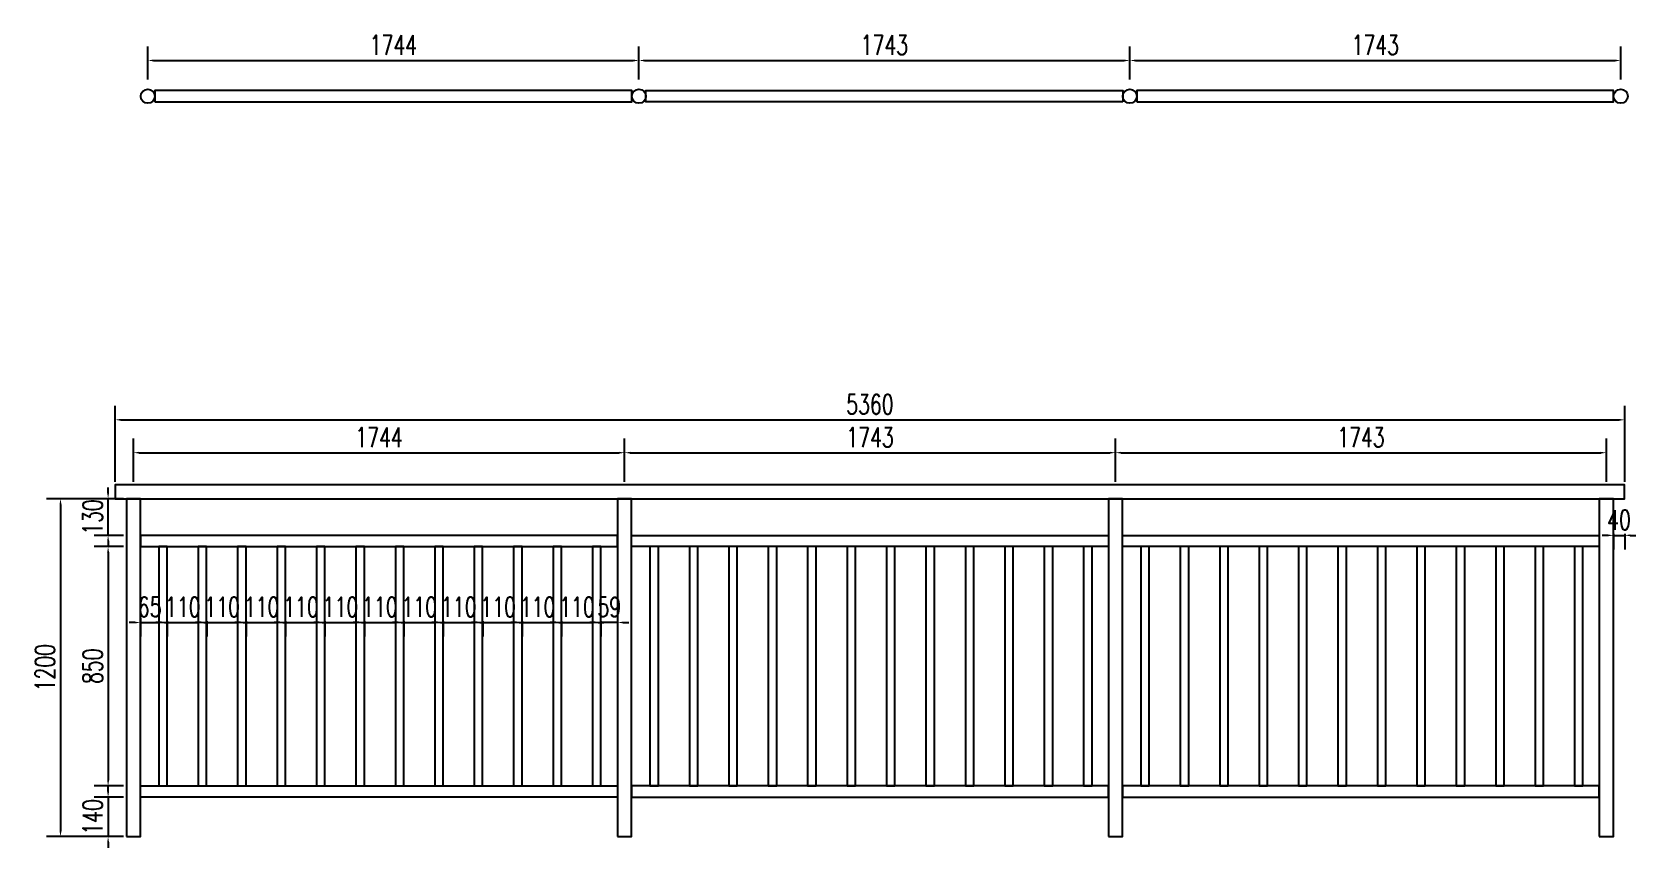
# Model space of a CAD drawing. Header units: millimetres. Extents: x -2430464 to 225692, y -180 to 1805330.
# Drawn here: x -1482039 to -1476344, y 614813 to 617710 of the extents above; entities that cross this region are included whole.
import ezdxf

# ---------------------------------------------------------------- set-up
doc = ezdxf.new("R2010")
doc.units = ezdxf.units.MM
doc.header["$LTSCALE"] = 1000
doc.layers.get('0').update_dxf_attribs({"linetype": 'CONTINUOUS'})
doc.layers.get('DEFPOINTS').update_dxf_attribs({"linetype": 'CONTINUOUS'})
for name, color, linetype in [('W-PLASTIC_RAILINGS塑木栏杆', 6, 'CONTINUOUS'), ('W-WOOD_FLOOR木地板', 30, 'CONTINUOUS'), ('景-通用-文字', 7, 'CONTINUOUS')]:
    doc.layers.add(name, color=color, linetype=linetype)
doc.styles.add('STANDARD_T3', font='simplex.shx', dxfattribs={"width": 0.7, "bigfont": 'gbcbig.shx'})
doc.dimstyles.new('W&&20', dxfattribs={"dimtxt": 70, "dimasz": 20, "dimexe": 50, "dimexo": 60, "dimgap": 20, "dimtad": 1, "dimdec": 0, "dimzin": 0, "dimdsep": 46, "dimtxsty": 'STANDARD_T3', "dimcen": 0.09, "dimclrd": 1, "dimclre": 1, "dimclrt": 7, "dimazin": 2, "dimtfac": 1, "dimtdec": 0, "dimtix": 1, "dimtmove": 2, "dimatfit": 3, "dimfxl": 0, "dimtolj": 1, "dimtzin": 0, "dimarcsym": 0})

# ---------------------------------------------------------------- blocks, each defined once
blk = doc.blocks.new('*U666')
at = {"layer": 'W-PLASTIC_RAILINGS塑木栏杆'}
blk.add_lwpolyline([(-15, -420), (15, -420), (15, 430), (-15, 430)], close=True, dxfattribs=at)
blk = doc.blocks.new('*U667')
at = {"layer": 'W-PLASTIC_RAILINGS塑木栏杆', "color": 0, "linetype": 'ByBlock', "lineweight": -2, "transparency": 16777216}
for p in [(0, 0), (140, 0), (280, 0), (420, 0), (560, 0), (700, 0), (840, 0), (980, 0), (1120, 0), (1260, 0), (1400, 0), (1540, 0)]:
    blk.add_blockref('*U666', p, dxfattribs=at)
blk = doc.blocks.new('*D669')
at = {"layer": 'DEFPOINTS', "color": 0, "transparency": 16777216}
for p in [(-1481744.2, 616052.8), (-1481938.2, 614852.8), (-1481704.2, 614852.8)]:
    blk.add_point(p, dxfattribs=at)
at = {"layer": 'W-WOOD_FLOOR木地板', "color": 1, "lineweight": -2, "transparency": 16777216}
for p, q in [((-1481804.2, 616052.8), (-1481988.2, 616052.8)), ((-1481938.2, 616032.8), (-1481938.2, 614872.8)), ((-1481764.2, 614852.8), (-1481988.2, 614852.8))]:
    blk.add_line(p, q, dxfattribs=at)
at = {"layer": 'W-WOOD_FLOOR木地板', "color": 1, "transparency": 16777216}
for points in [[(-1481941.6, 616032.8), (-1481934.9, 616032.8), (-1481938.2, 616052.8)], [(-1481941.6, 614872.8), (-1481934.9, 614872.8), (-1481938.2, 614852.8)]]:
    blk.add_solid(points, dxfattribs=at)
at = {"layer": 'W-WOOD_FLOOR木地板', "color": 7, "transparency": 16777216, "insert": (-1481993.2, 615452.8), "char_height": 70, "attachment_point": 5, "rotation": 90, "style": 'STANDARD_T3'}
blk.add_mtext('\\A1;1200', dxfattribs=at)
blk = doc.blocks.new('*D670')
at = {"layer": 'DEFPOINTS', "color": 0, "transparency": 16777216}
for p in [(-1481654.2, 615882.8), (-1481769.2, 615032.8), (-1481654.2, 615032.8)]:
    blk.add_point(p, dxfattribs=at)
at = {"layer": 'W-WOOD_FLOOR木地板', "color": 1, "lineweight": -2, "transparency": 16777216}
for p, q in [((-1481714.2, 615882.8), (-1481819.2, 615882.8)), ((-1481769.2, 615862.8), (-1481769.2, 615052.8)), ((-1481714.2, 615032.8), (-1481819.2, 615032.8))]:
    blk.add_line(p, q, dxfattribs=at)
at = {"layer": 'W-WOOD_FLOOR木地板', "color": 1, "transparency": 16777216}
for points in [[(-1481772.6, 615862.8), (-1481765.9, 615862.8), (-1481769.2, 615882.8)], [(-1481772.6, 615052.8), (-1481765.9, 615052.8), (-1481769.2, 615032.8)]]:
    blk.add_solid(points, dxfattribs=at)
at = {"layer": 'W-WOOD_FLOOR木地板', "color": 7, "transparency": 16777216, "insert": (-1481824.2, 615457.8), "char_height": 70, "attachment_point": 5, "rotation": 90, "style": 'STANDARD_T3'}
blk.add_mtext('\\A1;850', dxfattribs=at)
blk = doc.blocks.new('*D668')
at = {"layer": 'DEFPOINTS', "color": 0, "transparency": 16777216}
for p in [(-1481769.2, 616052.8), (-1481654.2, 616052.8), (-1481654.2, 615922.8)]:
    blk.add_point(p, dxfattribs=at)
at = {"layer": 'W-WOOD_FLOOR木地板', "color": 1, "lineweight": -2, "transparency": 16777216}
for p, q in [((-1481769.2, 616072.8), (-1481769.2, 616092.8)), ((-1481714.2, 616052.8), (-1481819.2, 616052.8)), ((-1481769.2, 615922.8), (-1481769.2, 616052.8)), ((-1481714.2, 615922.8), (-1481819.2, 615922.8)), ((-1481769.2, 615902.8), (-1481769.2, 615882.8))]:
    blk.add_line(p, q, dxfattribs=at)
at = {"layer": 'W-WOOD_FLOOR木地板', "color": 1, "transparency": 16777216}
for points in [[(-1481772.6, 616072.8), (-1481765.9, 616072.8), (-1481769.2, 616052.8)], [(-1481772.6, 615902.8), (-1481765.9, 615902.8), (-1481769.2, 615922.8)]]:
    blk.add_solid(points, dxfattribs=at)
at = {"layer": 'W-WOOD_FLOOR木地板', "color": 7, "transparency": 16777216, "insert": (-1481824.2, 615987.8), "char_height": 70, "attachment_point": 5, "rotation": 90, "style": 'STANDARD_T3'}
blk.add_mtext('\\A1;130', dxfattribs=at)
blk = doc.blocks.new('*D671')
at = {"layer": 'DEFPOINTS', "color": 0, "transparency": 16777216}
for p in [(-1481654.2, 614992.8), (-1481769.2, 614852.8), (-1481654.2, 614852.8)]:
    blk.add_point(p, dxfattribs=at)
at = {"layer": 'W-WOOD_FLOOR木地板', "color": 1, "lineweight": -2, "transparency": 16777216}
for p, q in [((-1481769.2, 615012.8), (-1481769.2, 615032.8)), ((-1481714.2, 614992.8), (-1481819.2, 614992.8)), ((-1481769.2, 614992.8), (-1481769.2, 614852.8)), ((-1481714.2, 614852.8), (-1481819.2, 614852.8)), ((-1481769.2, 614832.8), (-1481769.2, 614812.8))]:
    blk.add_line(p, q, dxfattribs=at)
at = {"layer": 'W-WOOD_FLOOR木地板', "color": 1, "transparency": 16777216}
for points in [[(-1481772.5, 615012.8), (-1481765.8, 615012.8), (-1481769.2, 614992.8)], [(-1481772.5, 614832.8), (-1481765.8, 614832.8), (-1481769.2, 614852.8)]]:
    blk.add_solid(points, dxfattribs=at)
at = {"layer": 'W-WOOD_FLOOR木地板', "color": 7, "transparency": 16777216, "insert": (-1481824.2, 614922.8), "char_height": 70, "attachment_point": 5, "rotation": 90, "style": 'STANDARD_T3'}
blk.add_mtext('\\A1;140', dxfattribs=at)
blk = doc.blocks.new('*D672')
at = {"layer": 'DEFPOINTS', "color": 0, "transparency": 16777216}
for p in [(-1479935.2, 616216.3), (-1481679.2, 616052.8), (-1479935.2, 616052.8)]:
    blk.add_point(p, dxfattribs=at)
at = {"layer": 'W-WOOD_FLOOR木地板', "color": 1, "lineweight": -2, "transparency": 16777216}
for p, q in [((-1481679.2, 616112.8), (-1481679.2, 616266.3)), ((-1479935.2, 616112.8), (-1479935.2, 616266.3)), ((-1481659.2, 616216.3), (-1479955.2, 616216.3))]:
    blk.add_line(p, q, dxfattribs=at)
at = {"layer": 'W-WOOD_FLOOR木地板', "color": 1, "transparency": 16777216}
for points in [[(-1481659.2, 616219.6), (-1481659.2, 616212.9), (-1481679.2, 616216.3)], [(-1479955.2, 616219.6), (-1479955.2, 616212.9), (-1479935.2, 616216.3)]]:
    blk.add_solid(points, dxfattribs=at)
at = {"layer": 'W-WOOD_FLOOR木地板', "color": 7, "transparency": 16777216, "insert": (-1480807.2, 616271.3), "char_height": 70, "attachment_point": 5, "style": 'STANDARD_T3'}
blk.add_mtext('\\A1;1744', dxfattribs=at)
blk = doc.blocks.new('*D673')
at = {"layer": 'DEFPOINTS', "color": 0, "transparency": 16777216}
for p in [(-1478192.2, 616216.3), (-1479935.2, 616052.8), (-1478192.2, 616052.8)]:
    blk.add_point(p, dxfattribs=at)
at = {"layer": 'W-WOOD_FLOOR木地板', "color": 1, "lineweight": -2, "transparency": 16777216}
for p, q in [((-1479935.2, 616112.8), (-1479935.2, 616266.3)), ((-1478192.2, 616112.8), (-1478192.2, 616266.3)), ((-1479915.2, 616216.3), (-1478212.2, 616216.3))]:
    blk.add_line(p, q, dxfattribs=at)
at = {"layer": 'W-WOOD_FLOOR木地板', "color": 1, "transparency": 16777216}
for points in [[(-1479915.2, 616219.6), (-1479915.2, 616212.9), (-1479935.2, 616216.3)], [(-1478212.2, 616219.6), (-1478212.2, 616212.9), (-1478192.2, 616216.3)]]:
    blk.add_solid(points, dxfattribs=at)
at = {"layer": 'W-WOOD_FLOOR木地板', "color": 7, "transparency": 16777216, "insert": (-1479063.7, 616271.3), "char_height": 70, "attachment_point": 5, "style": 'STANDARD_T3'}
blk.add_mtext('\\A1;1743', dxfattribs=at)
blk = doc.blocks.new('*D674')
at = {"layer": 'DEFPOINTS', "color": 0, "transparency": 16777216}
for p in [(-1476449.2, 616216.3), (-1478192.2, 616052.8), (-1476449.2, 616052.8)]:
    blk.add_point(p, dxfattribs=at)
at = {"layer": 'W-WOOD_FLOOR木地板', "color": 1, "lineweight": -2, "transparency": 16777216}
for p, q in [((-1478192.2, 616112.8), (-1478192.2, 616266.3)), ((-1476449.2, 616112.8), (-1476449.2, 616266.3)), ((-1478172.2, 616216.3), (-1476469.2, 616216.3))]:
    blk.add_line(p, q, dxfattribs=at)
at = {"layer": 'W-WOOD_FLOOR木地板', "color": 1, "transparency": 16777216}
for points in [[(-1478172.2, 616219.6), (-1478172.2, 616212.9), (-1478192.2, 616216.3)], [(-1476469.2, 616219.6), (-1476469.2, 616212.9), (-1476449.2, 616216.3)]]:
    blk.add_solid(points, dxfattribs=at)
at = {"layer": 'W-WOOD_FLOOR木地板', "color": 7, "transparency": 16777216, "insert": (-1477320.7, 616271.3), "char_height": 70, "attachment_point": 5, "style": 'STANDARD_T3'}
blk.add_mtext('\\A1;1743', dxfattribs=at)
blk = doc.blocks.new('*D675')
at = {"layer": 'DEFPOINTS', "color": 0, "transparency": 16777216}
for p in [(-1481654.2, 615690.3), (-1481589.2, 615690.3), (-1481589.2, 615613.3)]:
    blk.add_point(p, dxfattribs=at)
at = {"layer": 'W-WOOD_FLOOR木地板', "color": 1, "lineweight": -2, "transparency": 16777216}
for p, q in [((-1481654.2, 615630.3), (-1481654.2, 615563.3)), ((-1481589.2, 615630.3), (-1481589.2, 615563.3)), ((-1481674.2, 615613.3), (-1481694.2, 615613.3)), ((-1481654.2, 615613.3), (-1481589.2, 615613.3)), ((-1481569.2, 615613.3), (-1481549.2, 615613.3))]:
    blk.add_line(p, q, dxfattribs=at)
at = {"layer": 'W-WOOD_FLOOR木地板', "color": 1, "transparency": 16777216}
for points in [[(-1481674.2, 615616.6), (-1481674.2, 615609.9), (-1481654.2, 615613.3)], [(-1481569.2, 615616.6), (-1481569.2, 615609.9), (-1481589.2, 615613.3)]]:
    blk.add_solid(points, dxfattribs=at)
at = {"layer": 'W-WOOD_FLOOR木地板', "color": 7, "transparency": 16777216, "insert": (-1481621.7, 615668.3), "char_height": 70, "attachment_point": 5, "style": 'STANDARD_T3'}
blk.add_mtext('\\A1;65', dxfattribs=at)
blk = doc.blocks.new('*D676')
at = {"layer": 'DEFPOINTS', "color": 0, "transparency": 16777216}
for p in [(-1480299.2, 615737.2), (-1480189.2, 615737.2), (-1480189.2, 615613.3)]:
    blk.add_point(p, dxfattribs=at)
at = {"layer": '景-通用-文字', "color": 1, "lineweight": -2, "transparency": 16777216}
for p, q in [((-1480319.2, 615613.3), (-1480339.2, 615613.3)), ((-1480299.2, 615618.3), (-1480299.2, 615563.3)), ((-1480299.2, 615613.3), (-1480189.2, 615613.3)), ((-1480189.2, 615618.3), (-1480189.2, 615563.3)), ((-1480169.2, 615613.3), (-1480149.2, 615613.3))]:
    blk.add_line(p, q, dxfattribs=at)
at = {"layer": '景-通用-文字', "color": 1, "transparency": 16777216}
for points in [[(-1480319.2, 615616.6), (-1480319.2, 615609.9), (-1480299.2, 615613.3)], [(-1480169.2, 615616.6), (-1480169.2, 615609.9), (-1480189.2, 615613.3)]]:
    blk.add_solid(points, dxfattribs=at)
at = {"layer": '景-通用-文字', "color": 7, "transparency": 16777216, "insert": (-1480244.2, 615668.3), "char_height": 70, "attachment_point": 5, "style": 'STANDARD_T3'}
blk.add_mtext('\\A1;110', dxfattribs=at)
blk = doc.blocks.new('*D677')
at = {"layer": 'DEFPOINTS', "color": 0, "transparency": 16777216}
for p in [(-1480159.2, 615736.2), (-1480049.2, 615736.2), (-1480049.2, 615613.3)]:
    blk.add_point(p, dxfattribs=at)
at = {"layer": '景-通用-文字', "color": 1, "lineweight": -2, "transparency": 16777216}
for p, q in [((-1480179.2, 615613.3), (-1480199.2, 615613.3)), ((-1480159.2, 615618.3), (-1480159.2, 615563.3)), ((-1480159.2, 615613.3), (-1480049.2, 615613.3)), ((-1480049.2, 615618.3), (-1480049.2, 615563.3)), ((-1480029.2, 615613.3), (-1480009.2, 615613.3))]:
    blk.add_line(p, q, dxfattribs=at)
at = {"layer": '景-通用-文字', "color": 1, "transparency": 16777216}
for points in [[(-1480179.2, 615616.6), (-1480179.2, 615609.9), (-1480159.2, 615613.3)], [(-1480029.2, 615616.6), (-1480029.2, 615609.9), (-1480049.2, 615613.3)]]:
    blk.add_solid(points, dxfattribs=at)
at = {"layer": '景-通用-文字', "color": 7, "transparency": 16777216, "insert": (-1480104.2, 615668.3), "char_height": 70, "attachment_point": 5, "style": 'STANDARD_T3'}
blk.add_mtext('\\A1;110', dxfattribs=at)
blk = doc.blocks.new('*D678')
at = {"layer": 'DEFPOINTS', "color": 0, "transparency": 16777216}
for p in [(-1480019.2, 615733.5), (-1479960.2, 615733.5), (-1480019.2, 615613.3)]:
    blk.add_point(p, dxfattribs=at)
at = {"layer": 'W-PLASTIC_RAILINGS塑木栏杆', "color": 1, "lineweight": -2, "transparency": 16777216}
for p, q in [((-1480039.2, 615613.3), (-1480059.2, 615613.3)), ((-1480019.2, 615618.3), (-1480019.2, 615563.3)), ((-1479960.2, 615613.3), (-1480019.2, 615613.3)), ((-1479960.2, 615618.3), (-1479960.2, 615563.3)), ((-1479940.2, 615613.3), (-1479920.2, 615613.3))]:
    blk.add_line(p, q, dxfattribs=at)
at = {"layer": 'W-PLASTIC_RAILINGS塑木栏杆', "color": 1, "transparency": 16777216}
for points in [[(-1480039.2, 615616.6), (-1480039.2, 615609.9), (-1480019.2, 615613.3)], [(-1479940.2, 615616.6), (-1479940.2, 615609.9), (-1479960.2, 615613.3)]]:
    blk.add_solid(points, dxfattribs=at)
at = {"layer": 'W-PLASTIC_RAILINGS塑木栏杆', "color": 7, "transparency": 16777216, "insert": (-1479989.7, 615668.3), "char_height": 70, "attachment_point": 5, "style": 'STANDARD_T3'}
blk.add_mtext('\\A1;59', dxfattribs=at)
blk = doc.blocks.new('*D1040')
at = {"layer": 'DEFPOINTS', "color": 0, "transparency": 16777216}
for p in [(-1480439.2, 615737.2), (-1480329.2, 615737.2), (-1480329.2, 615613.3)]:
    blk.add_point(p, dxfattribs=at)
at = {"layer": '景-通用-文字', "color": 1, "lineweight": -2, "transparency": 16777216}
for p, q in [((-1480459.2, 615613.3), (-1480479.2, 615613.3)), ((-1480439.2, 615618.3), (-1480439.2, 615563.3)), ((-1480439.2, 615613.3), (-1480329.2, 615613.3)), ((-1480329.2, 615618.3), (-1480329.2, 615563.3)), ((-1480309.2, 615613.3), (-1480289.2, 615613.3))]:
    blk.add_line(p, q, dxfattribs=at)
at = {"layer": '景-通用-文字', "color": 1, "transparency": 16777216}
for points in [[(-1480459.2, 615616.6), (-1480459.2, 615609.9), (-1480439.2, 615613.3)], [(-1480309.2, 615616.6), (-1480309.2, 615609.9), (-1480329.2, 615613.3)]]:
    blk.add_solid(points, dxfattribs=at)
at = {"layer": '景-通用-文字', "color": 7, "transparency": 16777216, "insert": (-1480384.2, 615668.3), "char_height": 70, "attachment_point": 5, "style": 'STANDARD_T3'}
blk.add_mtext('\\A1;110', dxfattribs=at)
blk = doc.blocks.new('*D1041')
at = {"layer": 'DEFPOINTS', "color": 0, "transparency": 16777216}
for p in [(-1480579.2, 615737.2), (-1480469.2, 615737.2), (-1480469.2, 615613.3)]:
    blk.add_point(p, dxfattribs=at)
at = {"layer": '景-通用-文字', "color": 1, "lineweight": -2, "transparency": 16777216}
for p, q in [((-1480599.2, 615613.3), (-1480619.2, 615613.3)), ((-1480579.2, 615618.3), (-1480579.2, 615563.3)), ((-1480579.2, 615613.3), (-1480469.2, 615613.3)), ((-1480469.2, 615618.3), (-1480469.2, 615563.3)), ((-1480449.2, 615613.3), (-1480429.2, 615613.3))]:
    blk.add_line(p, q, dxfattribs=at)
at = {"layer": '景-通用-文字', "color": 1, "transparency": 16777216}
for points in [[(-1480599.2, 615616.6), (-1480599.2, 615609.9), (-1480579.2, 615613.3)], [(-1480449.2, 615616.6), (-1480449.2, 615609.9), (-1480469.2, 615613.3)]]:
    blk.add_solid(points, dxfattribs=at)
at = {"layer": '景-通用-文字', "color": 7, "transparency": 16777216, "insert": (-1480524.2, 615668.3), "char_height": 70, "attachment_point": 5, "style": 'STANDARD_T3'}
blk.add_mtext('\\A1;110', dxfattribs=at)
blk = doc.blocks.new('*D1042')
at = {"layer": 'DEFPOINTS', "color": 0, "transparency": 16777216}
for p in [(-1480719.2, 615737.2), (-1480609.2, 615737.2), (-1480609.2, 615613.3)]:
    blk.add_point(p, dxfattribs=at)
at = {"layer": '景-通用-文字', "color": 1, "lineweight": -2, "transparency": 16777216}
for p, q in [((-1480739.2, 615613.3), (-1480759.2, 615613.3)), ((-1480719.2, 615618.3), (-1480719.2, 615563.3)), ((-1480719.2, 615613.3), (-1480609.2, 615613.3)), ((-1480609.2, 615618.3), (-1480609.2, 615563.3)), ((-1480589.2, 615613.3), (-1480569.2, 615613.3))]:
    blk.add_line(p, q, dxfattribs=at)
at = {"layer": '景-通用-文字', "color": 1, "transparency": 16777216}
for points in [[(-1480739.2, 615616.6), (-1480739.2, 615609.9), (-1480719.2, 615613.3)], [(-1480589.2, 615616.6), (-1480589.2, 615609.9), (-1480609.2, 615613.3)]]:
    blk.add_solid(points, dxfattribs=at)
at = {"layer": '景-通用-文字', "color": 7, "transparency": 16777216, "insert": (-1480664.2, 615668.3), "char_height": 70, "attachment_point": 5, "style": 'STANDARD_T3'}
blk.add_mtext('\\A1;110', dxfattribs=at)
blk = doc.blocks.new('*D1043')
at = {"layer": 'DEFPOINTS', "color": 0, "transparency": 16777216}
for p in [(-1480859.2, 615737.2), (-1480749.2, 615737.2), (-1480749.2, 615613.3)]:
    blk.add_point(p, dxfattribs=at)
at = {"layer": '景-通用-文字', "color": 1, "lineweight": -2, "transparency": 16777216}
for p, q in [((-1480879.2, 615613.3), (-1480899.2, 615613.3)), ((-1480859.2, 615618.3), (-1480859.2, 615563.3)), ((-1480859.2, 615613.3), (-1480749.2, 615613.3)), ((-1480749.2, 615618.3), (-1480749.2, 615563.3)), ((-1480729.2, 615613.3), (-1480709.2, 615613.3))]:
    blk.add_line(p, q, dxfattribs=at)
at = {"layer": '景-通用-文字', "color": 1, "transparency": 16777216}
for points in [[(-1480879.2, 615616.6), (-1480879.2, 615609.9), (-1480859.2, 615613.3)], [(-1480729.2, 615616.6), (-1480729.2, 615609.9), (-1480749.2, 615613.3)]]:
    blk.add_solid(points, dxfattribs=at)
at = {"layer": '景-通用-文字', "color": 7, "transparency": 16777216, "insert": (-1480804.2, 615668.3), "char_height": 70, "attachment_point": 5, "style": 'STANDARD_T3'}
blk.add_mtext('\\A1;110', dxfattribs=at)
blk = doc.blocks.new('*D1044')
at = {"layer": 'DEFPOINTS', "color": 0, "transparency": 16777216}
for p in [(-1480999.2, 615737.2), (-1480889.2, 615737.2), (-1480889.2, 615613.3)]:
    blk.add_point(p, dxfattribs=at)
at = {"layer": '景-通用-文字', "color": 1, "lineweight": -2, "transparency": 16777216}
for p, q in [((-1481019.2, 615613.3), (-1481039.2, 615613.3)), ((-1480999.2, 615618.3), (-1480999.2, 615563.3)), ((-1480999.2, 615613.3), (-1480889.2, 615613.3)), ((-1480889.2, 615618.3), (-1480889.2, 615563.3)), ((-1480869.2, 615613.3), (-1480849.2, 615613.3))]:
    blk.add_line(p, q, dxfattribs=at)
at = {"layer": '景-通用-文字', "color": 1, "transparency": 16777216}
for points in [[(-1481019.2, 615616.6), (-1481019.2, 615609.9), (-1480999.2, 615613.3)], [(-1480869.2, 615616.6), (-1480869.2, 615609.9), (-1480889.2, 615613.3)]]:
    blk.add_solid(points, dxfattribs=at)
at = {"layer": '景-通用-文字', "color": 7, "transparency": 16777216, "insert": (-1480944.2, 615668.3), "char_height": 70, "attachment_point": 5, "style": 'STANDARD_T3'}
blk.add_mtext('\\A1;110', dxfattribs=at)
blk = doc.blocks.new('*D1045')
at = {"layer": 'DEFPOINTS', "color": 0, "transparency": 16777216}
for p in [(-1481139.2, 615737.2), (-1481029.2, 615737.2), (-1481029.2, 615613.3)]:
    blk.add_point(p, dxfattribs=at)
at = {"layer": '景-通用-文字', "color": 1, "lineweight": -2, "transparency": 16777216}
for p, q in [((-1481159.2, 615613.3), (-1481179.2, 615613.3)), ((-1481139.2, 615618.3), (-1481139.2, 615563.3)), ((-1481139.2, 615613.3), (-1481029.2, 615613.3)), ((-1481029.2, 615618.3), (-1481029.2, 615563.3)), ((-1481009.2, 615613.3), (-1480989.2, 615613.3))]:
    blk.add_line(p, q, dxfattribs=at)
at = {"layer": '景-通用-文字', "color": 1, "transparency": 16777216}
for points in [[(-1481159.2, 615616.6), (-1481159.2, 615609.9), (-1481139.2, 615613.3)], [(-1481009.2, 615616.6), (-1481009.2, 615609.9), (-1481029.2, 615613.3)]]:
    blk.add_solid(points, dxfattribs=at)
at = {"layer": '景-通用-文字', "color": 7, "transparency": 16777216, "insert": (-1481084.2, 615668.3), "char_height": 70, "attachment_point": 5, "style": 'STANDARD_T3'}
blk.add_mtext('\\A1;110', dxfattribs=at)
blk = doc.blocks.new('*D1046')
at = {"layer": 'DEFPOINTS', "color": 0, "transparency": 16777216}
for p in [(-1481279.2, 615737.2), (-1481169.2, 615737.2), (-1481169.2, 615613.3)]:
    blk.add_point(p, dxfattribs=at)
at = {"layer": '景-通用-文字', "color": 1, "lineweight": -2, "transparency": 16777216}
for p, q in [((-1481299.2, 615613.3), (-1481319.2, 615613.3)), ((-1481279.2, 615618.3), (-1481279.2, 615563.3)), ((-1481279.2, 615613.3), (-1481169.2, 615613.3)), ((-1481169.2, 615618.3), (-1481169.2, 615563.3)), ((-1481149.2, 615613.3), (-1481129.2, 615613.3))]:
    blk.add_line(p, q, dxfattribs=at)
at = {"layer": '景-通用-文字', "color": 1, "transparency": 16777216}
for points in [[(-1481299.2, 615616.6), (-1481299.2, 615609.9), (-1481279.2, 615613.3)], [(-1481149.2, 615616.6), (-1481149.2, 615609.9), (-1481169.2, 615613.3)]]:
    blk.add_solid(points, dxfattribs=at)
at = {"layer": '景-通用-文字', "color": 7, "transparency": 16777216, "insert": (-1481224.2, 615668.3), "char_height": 70, "attachment_point": 5, "style": 'STANDARD_T3'}
blk.add_mtext('\\A1;110', dxfattribs=at)
blk = doc.blocks.new('*D1047')
at = {"layer": 'DEFPOINTS', "color": 0, "transparency": 16777216}
for p in [(-1481419.2, 615737.2), (-1481309.2, 615737.2), (-1481309.2, 615613.3)]:
    blk.add_point(p, dxfattribs=at)
at = {"layer": '景-通用-文字', "color": 1, "lineweight": -2, "transparency": 16777216}
for p, q in [((-1481439.2, 615613.3), (-1481459.2, 615613.3)), ((-1481419.2, 615618.3), (-1481419.2, 615563.3)), ((-1481419.2, 615613.3), (-1481309.2, 615613.3)), ((-1481309.2, 615618.3), (-1481309.2, 615563.3)), ((-1481289.2, 615613.3), (-1481269.2, 615613.3))]:
    blk.add_line(p, q, dxfattribs=at)
at = {"layer": '景-通用-文字', "color": 1, "transparency": 16777216}
for points in [[(-1481439.2, 615616.6), (-1481439.2, 615609.9), (-1481419.2, 615613.3)], [(-1481289.2, 615616.6), (-1481289.2, 615609.9), (-1481309.2, 615613.3)]]:
    blk.add_solid(points, dxfattribs=at)
at = {"layer": '景-通用-文字', "color": 7, "transparency": 16777216, "insert": (-1481364.2, 615668.3), "char_height": 70, "attachment_point": 5, "style": 'STANDARD_T3'}
blk.add_mtext('\\A1;110', dxfattribs=at)
blk = doc.blocks.new('*D1048')
at = {"layer": 'DEFPOINTS', "color": 0, "transparency": 16777216}
for p in [(-1481559.2, 615737.2), (-1481449.2, 615737.2), (-1481449.2, 615613.3)]:
    blk.add_point(p, dxfattribs=at)
at = {"layer": '景-通用-文字', "color": 1, "lineweight": -2, "transparency": 16777216}
for p, q in [((-1481579.2, 615613.3), (-1481599.2, 615613.3)), ((-1481559.2, 615618.3), (-1481559.2, 615563.3)), ((-1481559.2, 615613.3), (-1481449.2, 615613.3)), ((-1481449.2, 615618.3), (-1481449.2, 615563.3)), ((-1481429.2, 615613.3), (-1481409.2, 615613.3))]:
    blk.add_line(p, q, dxfattribs=at)
at = {"layer": '景-通用-文字', "color": 1, "transparency": 16777216}
for points in [[(-1481579.2, 615616.6), (-1481579.2, 615609.9), (-1481559.2, 615613.3)], [(-1481429.2, 615616.6), (-1481429.2, 615609.9), (-1481449.2, 615613.3)]]:
    blk.add_solid(points, dxfattribs=at)
at = {"layer": '景-通用-文字', "color": 7, "transparency": 16777216, "insert": (-1481504.2, 615668.3), "char_height": 70, "attachment_point": 5, "style": 'STANDARD_T3'}
blk.add_mtext('\\A1;110', dxfattribs=at)
blk = doc.blocks.new('*U1657')
at = {"layer": 'W-PLASTIC_RAILINGS塑木栏杆'}
blk.add_lwpolyline([(-15, -420), (15, -420), (15, 430), (-15, 430)], close=True, dxfattribs=at)
blk = doc.blocks.new('*U1658')
at = {"layer": 'W-PLASTIC_RAILINGS塑木栏杆', "color": 0, "linetype": 'ByBlock', "lineweight": -2, "transparency": 16777216}
for p in [(0, 0), (140, 0), (280, 0), (420, 0), (560, 0), (700, 0), (840, 0), (980, 0), (1120, 0), (1260, 0), (1400, 0), (1540, 0)]:
    blk.add_blockref('*U1657', p, dxfattribs=at)
blk = doc.blocks.new('*U1659')
at = {"layer": 'W-PLASTIC_RAILINGS塑木栏杆'}
blk.add_lwpolyline([(-15, -420), (15, -420), (15, 430), (-15, 430)], close=True, dxfattribs=at)
blk = doc.blocks.new('*U1660')
at = {"layer": 'W-PLASTIC_RAILINGS塑木栏杆', "color": 0, "linetype": 'ByBlock', "lineweight": -2, "transparency": 16777216}
for p in [(0, 0), (140, 0), (280, 0), (420, 0), (560, 0), (700, 0), (840, 0), (980, 0), (1120, 0), (1260, 0), (1400, 0), (1540, 0)]:
    blk.add_blockref('*U1659', p, dxfattribs=at)
blk = doc.blocks.new('*D2148')
at = {"color": 1, "lineweight": -2, "transparency": 16777216}
for p, q in [((-1476444.2, 615922.8), (-1476464.2, 615922.8)), ((-1476424.2, 615927.8), (-1476424.2, 615872.8)), ((-1476424.2, 615922.8), (-1476384.2, 615922.8)), ((-1476384.2, 615927.8), (-1476384.2, 615872.8)), ((-1476364.2, 615922.8), (-1476344.2, 615922.8))]:
    blk.add_line(p, q, dxfattribs=at)
at = {"color": 1, "transparency": 16777216}
for points in [[(-1476444.2, 615926.1), (-1476444.2, 615919.4), (-1476424.2, 615922.8)], [(-1476364.2, 615926.1), (-1476364.2, 615919.4), (-1476384.2, 615922.8)]]:
    blk.add_solid(points, dxfattribs=at)
at = {"layer": 'DEFPOINTS', "color": 0, "transparency": 16777216}
for p in [(-1476424.2, 616052.8), (-1476384.2, 616052.8), (-1476384.2, 615922.8)]:
    blk.add_point(p, dxfattribs=at)
at = {"color": 7, "transparency": 16777216, "insert": (-1476404.2, 615977.8), "char_height": 70, "attachment_point": 5, "style": 'STANDARD_T3'}
blk.add_mtext('\\A1;40', dxfattribs=at)
blk = doc.blocks.new('*D2151')
at = {"layer": 'DEFPOINTS', "color": 0, "transparency": 16777216}
for p in [(-1476384.2, 616333.1), (-1481744.2, 616052.8), (-1476384.2, 616052.8)]:
    blk.add_point(p, dxfattribs=at)
at = {"layer": 'W-WOOD_FLOOR木地板', "color": 1, "lineweight": -2, "transparency": 16777216}
for p, q in [((-1481744.2, 616112.8), (-1481744.2, 616383.1)), ((-1476384.2, 616112.8), (-1476384.2, 616383.1)), ((-1481724.2, 616333.1), (-1476404.2, 616333.1))]:
    blk.add_line(p, q, dxfattribs=at)
at = {"layer": 'W-WOOD_FLOOR木地板', "color": 1, "transparency": 16777216}
for points in [[(-1481724.2, 616336.4), (-1481724.2, 616329.7), (-1481744.2, 616333.1)], [(-1476404.2, 616336.4), (-1476404.2, 616329.7), (-1476384.2, 616333.1)]]:
    blk.add_solid(points, dxfattribs=at)
at = {"layer": 'W-WOOD_FLOOR木地板', "color": 7, "transparency": 16777216, "insert": (-1479064.2, 616388.1), "char_height": 70, "attachment_point": 5, "style": 'STANDARD_T3'}
blk.add_mtext('\\A1;5360', dxfattribs=at)
blk = doc.blocks.new('*D2257')
at = {"color": 1, "lineweight": -2, "transparency": 16777216}
for p, q in [((-1481628.3, 617542), (-1481628.3, 617659.1)), ((-1479884.3, 617542), (-1479884.3, 617659.1)), ((-1481608.3, 617609.1), (-1479904.3, 617609.1))]:
    blk.add_line(p, q, dxfattribs=at)
at = {"color": 1, "transparency": 16777216}
for points in [[(-1481608.3, 617612.4), (-1481608.3, 617605.8), (-1481628.3, 617609.1)], [(-1479904.3, 617612.4), (-1479904.3, 617605.8), (-1479884.3, 617609.1)]]:
    blk.add_solid(points, dxfattribs=at)
at = {"layer": 'DEFPOINTS', "color": 0, "transparency": 16777216}
for p in [(-1479884.3, 617609.1), (-1481628.3, 617482), (-1479884.3, 617482)]:
    blk.add_point(p, dxfattribs=at)
at = {"color": 7, "transparency": 16777216, "insert": (-1480756.3, 617664.1), "char_height": 70, "attachment_point": 5, "style": 'STANDARD_T3'}
blk.add_mtext('\\A1;1744', dxfattribs=at)
blk = doc.blocks.new('*D2258')
at = {"color": 1, "lineweight": -2, "transparency": 16777216}
for p, q in [((-1479884.3, 617542), (-1479884.3, 617659.1)), ((-1478141.3, 617542), (-1478141.3, 617659.1)), ((-1479864.3, 617609.1), (-1478161.3, 617609.1))]:
    blk.add_line(p, q, dxfattribs=at)
at = {"color": 1, "transparency": 16777216}
for points in [[(-1479864.3, 617612.4), (-1479864.3, 617605.8), (-1479884.3, 617609.1)], [(-1478161.3, 617612.4), (-1478161.3, 617605.8), (-1478141.3, 617609.1)]]:
    blk.add_solid(points, dxfattribs=at)
at = {"layer": 'DEFPOINTS', "color": 0, "transparency": 16777216}
for p in [(-1478141.3, 617609.1), (-1479884.3, 617482), (-1478141.3, 617482)]:
    blk.add_point(p, dxfattribs=at)
at = {"color": 7, "transparency": 16777216, "insert": (-1479012.8, 617664.1), "char_height": 70, "attachment_point": 5, "style": 'STANDARD_T3'}
blk.add_mtext('\\A1;1743', dxfattribs=at)
blk = doc.blocks.new('*D2259')
at = {"color": 1, "lineweight": -2, "transparency": 16777216}
for p, q in [((-1478141.3, 617542), (-1478141.3, 617659.1)), ((-1476398.3, 617542), (-1476398.3, 617659.1)), ((-1478121.3, 617609.1), (-1476418.3, 617609.1))]:
    blk.add_line(p, q, dxfattribs=at)
at = {"color": 1, "transparency": 16777216}
for points in [[(-1478121.3, 617612.4), (-1478121.3, 617605.8), (-1478141.3, 617609.1)], [(-1476418.3, 617612.4), (-1476418.3, 617605.8), (-1476398.3, 617609.1)]]:
    blk.add_solid(points, dxfattribs=at)
at = {"layer": 'DEFPOINTS', "color": 0, "transparency": 16777216}
for p in [(-1476398.3, 617609.1), (-1478141.3, 617482), (-1476398.3, 617482)]:
    blk.add_point(p, dxfattribs=at)
at = {"color": 7, "transparency": 16777216, "insert": (-1477269.8, 617664.1), "char_height": 70, "attachment_point": 5, "style": 'STANDARD_T3'}
blk.add_mtext('\\A1;1743', dxfattribs=at)

msp = doc.modelspace()

# ---------------------------------------------------------------- linework, layer by layer
at = {"layer": 'W-PLASTIC_RAILINGS塑木栏杆'}
for points in [[(-1481603.34, 617462.05), (-1479909.34, 617462.05), (-1479909.34, 617502.05), (-1481603.34, 617502.05)], [(-1478166.34, 617462.05), (-1479859.34, 617462.05), (-1479859.34, 617502.05), (-1478166.34, 617502.05)], [(-1478116.34, 617462.05), (-1476423.34, 617462.05), (-1476423.34, 617502.05), (-1478116.34, 617502.05)], [(-1481744.25, 616052.76), (-1476384.25, 616052.76), (-1476384.25, 616102.76), (-1481744.25, 616102.76)], [(-1481704.25, 614852.76), (-1481654.25, 614852.76), (-1481654.25, 616052.76), (-1481704.25, 616052.76)], [(-1479960.25, 614852.76), (-1479910.25, 614852.76), (-1479910.25, 616052.76), (-1479960.25, 616052.76)], [(-1478217.25, 614852.76), (-1478167.25, 614852.76), (-1478167.25, 616052.76), (-1478217.25, 616052.76)], [(-1476474.25, 614852.76), (-1476424.25, 614852.76), (-1476424.25, 616052.76), (-1476474.25, 616052.76)], [(-1481654.25, 615882.76), (-1479960.25, 615882.76), (-1479960.25, 615922.76), (-1481654.25, 615922.76)], [(-1478217.25, 615882.76), (-1479910.25, 615882.76), (-1479910.25, 615922.76), (-1478217.25, 615922.76)], [(-1476474.25, 615882.76), (-1478167.25, 615882.76), (-1478167.25, 615922.76), (-1476474.25, 615922.76)], [(-1481654.25, 615032.76), (-1479960.25, 615032.76), (-1479960.25, 614992.76), (-1481654.25, 614992.76)], [(-1478217.25, 615032.76), (-1479910.25, 615032.76), (-1479910.25, 614992.76), (-1478217.25, 614992.76)], [(-1476474.25, 615032.76), (-1478167.25, 615032.76), (-1478167.25, 614992.76), (-1476474.25, 614992.76)]]:
    msp.add_lwpolyline(points, close=True, dxfattribs=at)
for centre in [(-1481628.34, 617482.05), (-1479884.34, 617482.05), (-1478141.34, 617482.05), (-1476398.34, 617482.05)]:
    msp.add_circle(centre, 25, dxfattribs=at)

# ---------------------------------------------------------------- block references
for name, p in [('*U667', (-1481574.25, 615452.76)), ('*U1658', (-1479830.25, 615452.76)), ('*U1660', (-1478087.25, 615452.76))]:
    msp.add_blockref(name, p, dxfattribs=at)

# ---------------------------------------------------------------- dimensions: what is measured, and where the dimension line sits
for base, p1, p2, picture, middle in [((-1479884.34, 617609.1), (-1481628.34, 617482.05), (-1479884.34, 617482.05), '*D2257', (-1480756.34, 617664.1)), ((-1478141.34, 617609.1), (-1479884.34, 617482.05), (-1478141.34, 617482.05), '*D2258', (-1479012.84, 617664.1)), ((-1476398.34, 617609.1), (-1478141.34, 617482.05), (-1476398.34, 617482.05), '*D2259', (-1477269.84, 617664.1))]:
    dim = msp.add_linear_dim(base=base, p1=p1, p2=p2, dimstyle='W&&20')
    dim.commit()
    dim.dimension.update_dxf_attribs({"geometry": picture, "text_midpoint": middle})
at = {"color": 1}
dim = msp.add_linear_dim(base=(-1476384.25, 615922.76), p1=(-1476424.25, 616052.76), p2=(-1476384.25, 616052.76), dimstyle='W&&20', override={"dimfxl": 5, "dimfxlon": 1, "dimarcsym": 2}, dxfattribs=at)
dim.commit()
dim.dimension.update_dxf_attribs({"geometry": '*D2148', "text_midpoint": (-1476404.25, 615977.76)})
at = {"layer": 'W-PLASTIC_RAILINGS塑木栏杆', "color": 3}
dim = msp.add_linear_dim(base=(-1480019.25, 615613.26), p1=(-1479960.25, 615733.53), p2=(-1480019.25, 615733.53), dimstyle='W&&20', override={"dimfxl": 5, "dimfxlon": 1, "dimarcsym": 2}, dxfattribs=at)
dim.commit()
dim.dimension.update_dxf_attribs({"geometry": '*D678', "text_midpoint": (-1479989.75, 615668.26)})
at = {"layer": 'W-WOOD_FLOOR木地板'}
for base, p1, p2, picture, middle in [((-1476384.25, 616333.08), (-1481744.25, 616052.76), (-1476384.25, 616052.76), '*D2151', (-1479064.25, 616388.08)), ((-1479935.25, 616216.26), (-1481679.25, 616052.76), (-1479935.25, 616052.76), '*D672', (-1480807.25, 616271.26)), ((-1478192.25, 616216.26), (-1479935.25, 616052.76), (-1478192.25, 616052.76), '*D673', (-1479063.75, 616271.26)), ((-1476449.25, 616216.26), (-1478192.25, 616052.76), (-1476449.25, 616052.76), '*D674', (-1477320.75, 616271.26)), ((-1481589.25, 615613.26), (-1481654.25, 615690.26), (-1481589.25, 615690.26), '*D675', (-1481621.75, 615668.26))]:
    dim = msp.add_linear_dim(base=base, p1=p1, p2=p2, dimstyle='W&&20', dxfattribs=at)
    dim.commit()
    dim.dimension.update_dxf_attribs({"geometry": picture, "text_midpoint": middle})
for base, p1, p2, picture, middle in [((-1481769.25, 616052.76), (-1481654.25, 615922.76), (-1481654.25, 616052.76), '*D668', (-1481824.25, 615987.76)), ((-1481938.25, 614852.76), (-1481744.25, 616052.76), (-1481704.25, 614852.76), '*D669', (-1481993.25, 615452.76)), ((-1481769.25, 615032.76), (-1481654.25, 615882.76), (-1481654.25, 615032.76), '*D670', (-1481824.25, 615457.76)), ((-1481769.18, 614852.76), (-1481654.25, 614992.76), (-1481654.25, 614852.76), '*D671', (-1481824.18, 614922.76))]:
    dim = msp.add_linear_dim(base=base, p1=p1, p2=p2, angle=90, dimstyle='W&&20', dxfattribs=at)
    dim.commit()
    dim.dimension.update_dxf_attribs({"geometry": picture, "text_midpoint": middle})
at = {"layer": '景-通用-文字', "color": 3}
for base, p1, p2, picture, middle in [((-1481449.25, 615613.26), (-1481559.25, 615737.17), (-1481449.25, 615737.17), '*D1048', (-1481504.25, 615668.26)), ((-1481309.25, 615613.26), (-1481419.25, 615737.17), (-1481309.25, 615737.17), '*D1047', (-1481364.25, 615668.26)), ((-1481169.25, 615613.26), (-1481279.25, 615737.17), (-1481169.25, 615737.17), '*D1046', (-1481224.25, 615668.26)), ((-1481029.25, 615613.26), (-1481139.25, 615737.17), (-1481029.25, 615737.17), '*D1045', (-1481084.25, 615668.26)), ((-1480889.25, 615613.26), (-1480999.25, 615737.17), (-1480889.25, 615737.17), '*D1044', (-1480944.25, 615668.26)), ((-1480749.25, 615613.26), (-1480859.25, 615737.17), (-1480749.25, 615737.17), '*D1043', (-1480804.25, 615668.26)), ((-1480609.25, 615613.26), (-1480719.25, 615737.17), (-1480609.25, 615737.17), '*D1042', (-1480664.25, 615668.26)), ((-1480469.25, 615613.26), (-1480579.25, 615737.17), (-1480469.25, 615737.17), '*D1041', (-1480524.25, 615668.26)), ((-1480329.25, 615613.26), (-1480439.25, 615737.17), (-1480329.25, 615737.17), '*D1040', (-1480384.25, 615668.26)), ((-1480189.25, 615613.26), (-1480299.25, 615737.17), (-1480189.25, 615737.17), '*D676', (-1480244.25, 615668.26)), ((-1480049.25, 615613.26), (-1480159.25, 615736.23), (-1480049.25, 615736.23), '*D677', (-1480104.25, 615668.26))]:
    dim = msp.add_linear_dim(base=base, p1=p1, p2=p2, dimstyle='W&&20', override={"dimfxl": 5, "dimfxlon": 1, "dimarcsym": 2}, dxfattribs=at)
    dim.commit()
    dim.dimension.update_dxf_attribs({"geometry": picture, "text_midpoint": middle})

doc.saveas('drawing.dxf')
